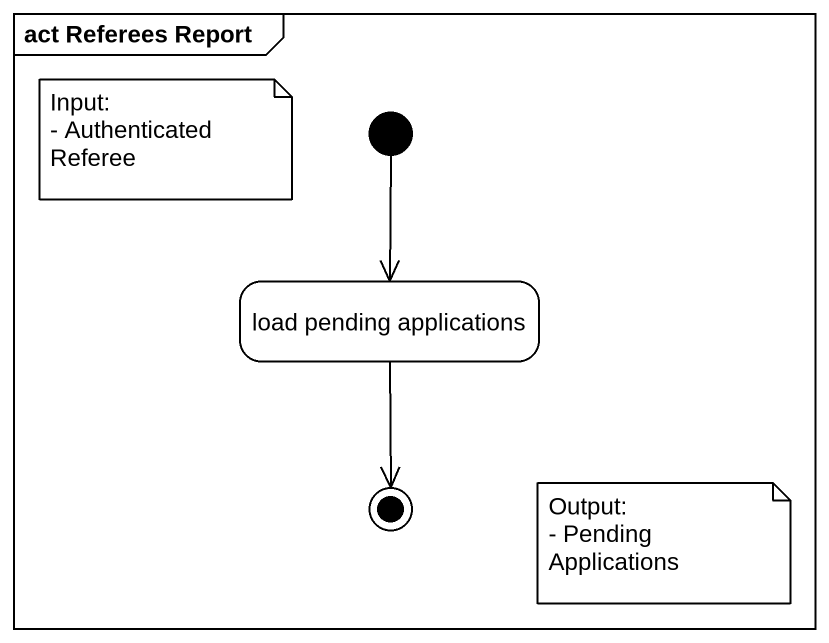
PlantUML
@startuml
mainframe act Referees Report
hide empty description
state "load pending applications" as load_pending_applications
[*] --> load_pending_applications
load_pending_applications --> [*]
note as N1
  Input:
  - Authenticated Referee
end note
note as N2
  Output:
  - Pending Applications
end note
@enduml
